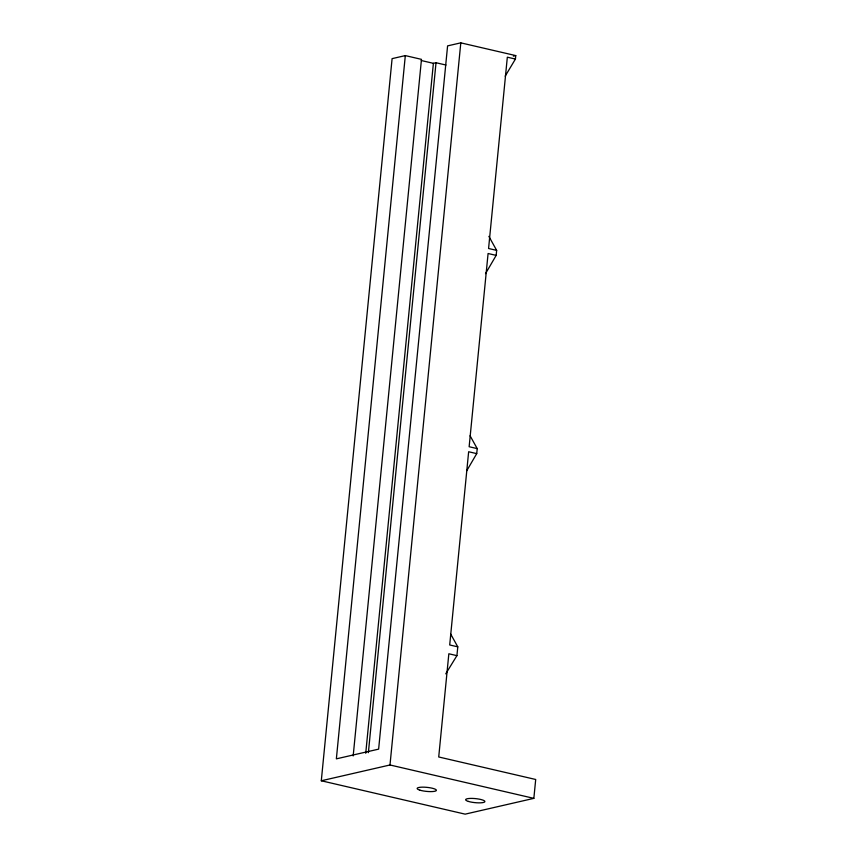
<?xml version="1.0" encoding="UTF-8"?>
<svg xmlns="http://www.w3.org/2000/svg" width="857" height="857" viewBox="0 0 857 857"><rect width="100%" height="100%" fill="white"/><g stroke="black" fill="none" stroke-linecap="round" stroke-linejoin="round"><path stroke-width="1.29" d="M450.643 633.998L457.788 646.842L456.92 655.648L448.843 653.773L438.72 756.977L535.7 779.484L533.847 798.36L465.158 814.15L321.3 780.77L392.099 58.64L405.318 55.598L421.473 59.358L353.18 755.949M405.318 55.598L336.362 758.852L378.633 749.136L447.59 45.882L460.798 42.85L515.753 55.598L515.421 59.058L505.169 76.177M365.735 753.271L433.385 63.332L436.02 62.732L445.972 65.036M368.381 752.66L436.02 62.732M321.3 780.77L389.989 764.98L460.798 42.85M466.733 470.761L476.728 453.621L477.22 448.607L470.075 435.763M485.512 273.672L496.171 255.386L496.653 250.373L488.865 236.361M445.747 673.827L456.92 655.648M513.354 56.155L515.753 55.598M515.421 59.058L507.333 57.183L488.576 248.498L496.653 250.373M421.258 60.526L433.385 63.332M496.171 255.386L488.083 253.511L469.143 446.733L477.22 448.607M476.728 453.621L468.65 451.746L449.7 644.967L457.788 646.842M389.989 764.98L533.847 798.36M468.404 801.424A9.706 2.035 5.6 0 0 484.58 802.034A9.706 2.035 5.6 0 0 472.785 798.424A9.706 2.035 5.6 0 0 468.404 801.424M419.919 790.175A9.706 2.035 5.6 0 0 436.084 790.786A9.706 2.035 5.6 0 0 424.301 787.176A9.706 2.035 5.6 0 0 419.919 790.175"/></g></svg>
